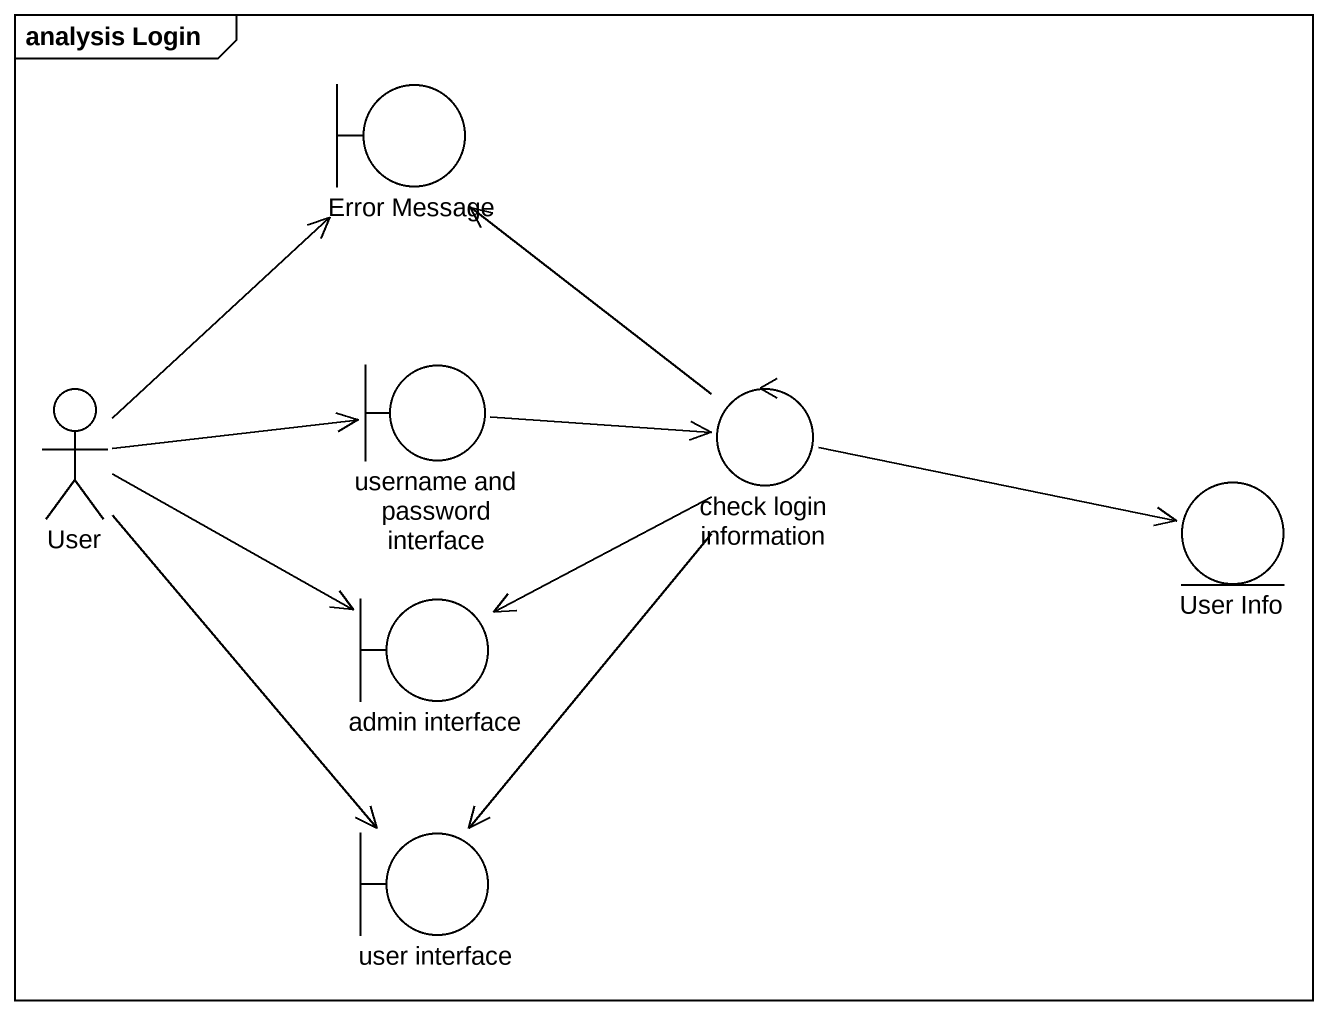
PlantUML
@startuml
mainframe analysis Login
boundary "Error Message" as Error_Message
actor User
boundary "username and password interface" as username_and_password
control "check login information" as check_login_information
entity "User Info" as User_Info
boundary "admin interface" as admin_interface
boundary "user interface" as user_interface
User -up-> Error_Message
User -right-> username_and_password
User -right-> admin_interface
User --> user_interface
username_and_password -right-> check_login_information
check_login_information -up-> Error_Message
check_login_information -right-> User_Info
check_login_information --> admin_interface
check_login_information --> user_interface
@enduml
